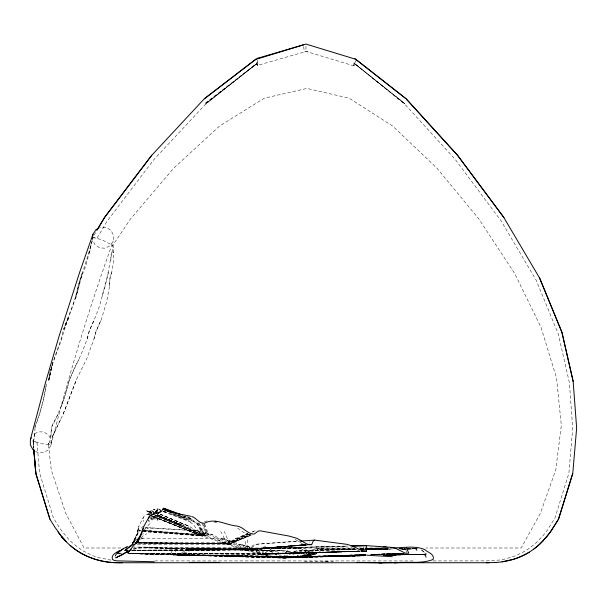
<?xml version="1.0" encoding="UTF-8"?>
<svg xmlns="http://www.w3.org/2000/svg" width="607" height="607" viewBox="0 0 607 607"><rect width="100%" height="100%" fill="white"/><g stroke="black" fill="none" stroke-linecap="round" stroke-linejoin="round"><path stroke-width="0.46" stroke-dasharray="3.04 2.28" d="M305.928 49.319L305.943 45.821M363.676 546.975L363.684 550.344M120.907 548.007L84.077 548.007L65.829 513.499L51.254 469.962L48.332 443.603L49.455 442.488L50.783 436.592L51.512 427.404C59.478 412.328 65.586 396.212 69.471 379.527L69.752 379.352C76.345 363.161 85.504 347.925 89.388 330.694C94.646 319.13 99.852 307.309 102.462 294.835C107.834 279.341 109.26 263.104 113.069 247.436L112.485 245.797L130.459 219.021L173.83 168.048L219.597 126.006L264.265 98.19L306.952 88.447L349.169 98.19L392.592 126.006L436.843 168.048L478.915 219.021L514.698 273.545L541.019 327.348L556.551 378.062L561.323 425.272L555.762 469.962L540.283 513.499L521.155 548.007L425.924 548.007M110.876 260.365L110.929 255.107L112.052 252.231M35.449 451.251L37.831 452.663L43.37 452.716L48.196 449.969L51.018 445.166L51.079 439.597L48.37 434.749L43.605 431.926L38.066 431.881L33.233 434.62M355.634 60.768L354.048 65.806L353.365 65.715L305.321 51.185L304.259 51.997L257.307 65.45L257.368 60.116L257.262 65.457L255.851 60.761M283.12 557.97L285.821 552.044L287.255 550.557M34.971 427.92L34.766 434.035L33.939 439.665L33.142 440.879A4.439 0.417 16.9 0 0 33.909 441.327L40.548 443.641L49.25 444.499L51.102 442.647L52.468 436.304L63.128 414.255L76.224 380.05L86.642 358.942L94.062 338.736L95.967 331.627L101.339 319.396L106.657 301.8L109.609 285.996L109.829 279.114L111.726 272.406L113.63 261.587L113.137 251.753L113.934 247.891L113.137 245.691L102.348 239.917L93.516 237.496M151.355 519.251L151.5 516.466M151.545 515.54L151.727 511.83M109.609 285.996L109.981 277.566L111.726 272.406M92.765 237.087L92.598 239.871L95.079 244.841L99.7 247.891L105.231 248.202L110.186 245.691L113.243 241.025L113.577 235.463L111.096 230.493L106.475 227.443L100.944 227.132L99.29 227.974M417.085 550.405L416.569 549.267L416.91 548.462M50.783 436.592L52.088 425.446L58.09 414.141M190.378 548.485C191.455 549.449 191.273 550.162 192.662 548.478M143.047 518.621L144.117 516.087L148.981 513.241L150.976 510.745L149.838 514.22M52.43 436.737L61.413 417.844M217.693 549.934L187.419 549.843L187.297 548.736L186.736 548.485L245.137 548.789L301.618 548.053L305.89 549.062A8.71 7.367 89.7 0 1 308.045 550.86L313.204 553.63L300.996 556.528L297.195 551.657L295.465 550.466M247.762 539.775L247.224 549.737M155.991 519.251L156.242 517.399M416.44 548.462L407.289 549.236M34.599 433.99L33.78 439.612L32.998 440.674L33.635 448.209M157.896 508.15L157.608 509.076M150.179 519.243L150.597 516.527M150.733 515.624L151.28 512.005M49.842 375.763L52.46 364.337L61.413 339.897C67.278 317.947 77.484 297.293 81.702 274.781L82.279 274.227C87.924 263.089 88.865 250.608 92.879 238.999L92.689 237.458L92.879 238.999M89.404 253.309L91.179 244.31M131.727 545.352L134.534 538.72L138.692 531.922L133.95 542.294L138.487 527.999L137.448 533.993L138.745 526.588L143.313 517.247M45.775 386.553C43.499 399.543 40.555 412.472 35.555 424.703M46.572 383.882L44.068 397.213L40.548 411.334L35.843 424.779M261.989 554.183L263.559 547.635L264.728 545.443M34.94 427.009L35.305 425.173M34.925 427.905L35.365 425.666M102.348 295.677L108.759 271.283M138.487 527.999L137.076 534.744L131.711 545.238M303.325 557.522L306.611 552.324L308.356 551.179M143.472 525.981C141.59 527.612 135.156 534.41 142.266 529.35M49.782 375.627L52.915 362.03M92.105 240.706C88.076 256.769 82.438 272.353 77.438 288.204L77.734 288.287C74.274 305.761 64.903 321.384 61.239 338.736L53.279 361.173M49.804 375.634L52.991 362.053L49.266 373.753M154.838 519.243L155.688 515.624M150.407 513.992L151.052 511.337M262.679 554.183L264.576 547.635L265.957 545.443M51.018 445.166C68.31 376.135 89.191 307.999 113.243 241.025M354.048 65.806L354.86 63.72M353.365 65.715L354.594 60.837M75.761 298.348L79.365 284.668L78.993 284.562L82.279 274.227M94.062 338.736L95.952 331.619L101.339 319.396M309.206 542.301L309.35 541.785M188.921 548.478L185.014 551.414L173.648 554.927L170.355 554.381L172.919 549.335M416.212 548.705C416.812 548.083 415.105 549.889 416.485 550.405M87.203 338.736L89.282 330.64L94.662 319.001M49.22 374.86L52.46 364.337M153.776 519.304L155.233 514.88M300.533 557.522L304.16 552.324L306.072 551.179M406.113 554.639L383.51 555.155L426.023 554.441L426.137 553.69L420.666 549.396L426.061 553.69L425.795 554.441L384.375 555.048M63.128 414.255L76.717 379.094M61.413 405.772L64.281 397.995L69.539 379.542L74.6 367.622L79.047 359.268M149.299 514.501L150.673 511.071M152.812 519.44L154.239 515.965M82.279 273.135L81.262 274.819L75.116 298.318M132.053 544.6L137.402 534.175M68.098 318L63.454 329.313M68.69 318.007L64.023 329.26M176.683 554.836L301.391 557.051L177.244 554.927L173.845 554.381L176.189 549.335M151.94 519.645L153.821 515.745M138.745 526.588L139.071 525.92M133.95 540.86L132.827 543.106L133.95 540.86L132.341 543.121M94.062 235.144L95.967 231.957M92.939 237.572L92.507 237.58L96.892 238.361L107.227 221.031L153.829 159.664L205.682 104.108L256.731 63.674L205.545 103.645L256.822 63.652L257.307 65.45M127.303 550.42L127.675 549.851M116.741 553.781L114.442 557.112L116.438 553.599M141.158 537.931L142.911 535.966L146.788 533.705M252.694 532.21L253.885 531.125L256.518 530.844M125.983 552.218L127.834 550.2M416.675 548.963L417.297 548.493L406.781 549.327M303.219 557.309L303.621 556.907M144.193 529.645L149.436 524.053L151.985 522.407M48.34 443.603L49.25 444.499L48.332 443.603L49.455 442.488M304.858 51.633L305.321 51.185M323.463 548.03L312.279 551.323L304.373 557.021L316.945 553.554L303.568 557.34L317.696 553.538L320.579 550.799A8.24 4.219 -89.8 0 1 321.498 549.327L324.404 547.901L354.397 549.024M137.372 538.568L132.887 543.075L136.15 540.518M300.457 557.309L300.89 556.907M287.748 550.557L286.481 552.044L284.129 557.97M134.86 541.581L132.925 543.166L133.335 542.385L135.224 542.392M132.622 543.06L136.226 540.109M204.407 521.959L206.092 521.064L208.505 520.912M205.644 103.994L256.776 63.659M205.378 103.069L256.594 63.712M300.996 556.528L301.542 557.044L312.802 553.554L300.715 557.34C306.914 552.825 313.88 547.605 322.105 547.984L354.321 549.092M191.258 549.676L188.686 551.414L177.244 554.927M365.657 555.739L282.71 558.015C288.204 555.86 292.263 549.912 299.001 550.951L354.617 549.001M303.485 557.545L283.795 558.015C289.311 555.83 293.447 549.912 300.222 550.951L354.109 549.016M140.209 539.122L143.988 538.143M137.387 544.707L239.833 544.297C243.893 543.584 243.862 549.502 247.208 550.01L245.805 549.927L305.389 544.616L246.222 549.896L253.809 545.048L256.594 544.16L299.175 540.996M226.715 543.857L247.208 533.599M227.314 543.819L248.013 533.765L244.773 533.09L236.214 527.233M142.448 534.236L143.548 533.705M250.236 534.069L237.087 539.016L230.683 543.561L250.737 535.048M247.944 533.515L234.431 539.016L228.012 543.561L247.99 534.319L228.816 543.098L249.636 534.099M319.138 548.174L317.537 549.327A8.24 4.424 -89.8 0 0 316.573 550.799L313.553 553.538L301.52 557.021L313.956 553.614M229.423 543.857L251.753 533.599M230 543.819L250.046 534.881M250.835 534.995L231.487 543.098L252.413 534.797M252.186 531.808L253.885 531.125M237.853 538.652L238.733 538.348M235.205 538.652L236.093 538.348M299.289 557.347L310.541 553.599M306.922 545.071L249.485 549.145L306.14 544.987L248.688 549.601L306.323 544.843L247.884 549.896L255.426 545.048L258.195 544.16L298.841 541.224M312.537 550.306L319.593 548.03M309.79 553.614L298.659 557.044L294.107 551.657L292.286 550.466M302.157 557.347L314.707 553.599M298.09 556.528L309.039 553.63L317.696 553.538M150.24 513.977L147.653 514.607L148.503 513.279L148.419 512.126L146.416 510.699M133.578 548.591L137.668 547.833L145.005 547.613L285.502 550.815L291.906 551.9L301.155 557.461M37.004 442.571L39.63 473.119L53.484 518.044L58.006 525.359L61.497 530.609L69.183 539.851L73.371 543.842L82.453 550.564L92.469 555.61L97.833 557.499L111.847 560.307M359.943 551.422L264.113 553.538L359.223 551.331L263.309 553.994L359.465 551.293L262.497 554.29L271.117 548.963L277.505 548.015M112.485 245.797L113.137 245.691M262.687 554.259L262.247 554.32L359.708 551.247M276.109 548.083L270.851 549.335L262.922 554.32L359.519 551.384M248.035 549.851L247.55 549.896L305.564 544.767M245.85 549.896L304.608 544.517M144.868 527.817L197.662 530.859L211.577 535.586L223.915 543.341L226.616 544.001C223.528 543.705 223.892 538.439 220.5 538.576M247.011 549.601L305.222 544.79L247.823 549.145L306.937 544.805M295.434 548.182L299.198 548.167L301.854 549.062A8.71 7.231 89.7 0 1 303.97 550.86L309.039 553.63M300.784 548.083L240.964 548.743M404.019 549.494L405.863 549.381M403.002 549.274L405.779 549.107M406.713 549.054L415.059 548.569M401.88 549.115L405.658 548.895M406.607 548.842L411.326 548.569M402.737 549.494L406.379 549.289M401.728 549.274L406.326 549.016M407.244 548.971L414.604 548.561M398.875 548.94L405.446 548.584M400.628 549.115L406.242 548.804M407.183 548.758L410.931 548.553M399.535 548.842L405.142 548.553M367.584 549.418L392.995 548.963M398.723 548.774L403.458 548.561M399.535 548.682L402.342 548.569M365.558 554.828L281.382 558.03M371.226 554.608L403.336 553.341M283.31 558.038L366.074 554.798M370.801 554.616L403.344 553.409L370.763 554.654M283.12 557.704L365.376 554.715M403.101 553.47L370.991 554.457L405.089 553.273M283.697 557.916L366.029 554.836M360.277 548.804L388.556 547.81M360.725 548.781L366.4 548.576M367.341 548.538L387.198 547.825M284.273 557.605L365.642 554.768M370.968 554.525L402.965 553.44M286.132 557.105L365.642 554.578M371.052 554.426L403.139 553.409M356.188 549.464L308.06 550.883L308.819 550.883M360.816 549.343L364.678 549.214M388.268 548.516L365.52 549.221L373.897 549.343M285.047 557.105L365.581 554.608M278.537 548.007L347.629 546.08M360.626 549.206L392.623 549.145M261.905 553.85L360.209 551.118M383.639 555.268L405.21 554.639M425.924 554.07L384.39 555.2M277.012 548.015L347.697 546.065M279.015 548.007L347.204 546.141M262.626 553.85L359.374 551.217M263.954 553.994L359.253 551.422M365.429 555.769L301.026 557.378L365.346 555.739M384.261 555.253L425.879 554.191L409.877 554.555M365.725 555.602L304.441 557.029L365.71 555.663M406.258 554.654L383.632 555.177L426.038 554.312L383.571 555.079M383.487 555.238L425.841 554.312M267.277 548.614L296.846 548.083M365.642 555.405L305.238 556.49L365.626 555.466M354.283 549.077L318.417 549.661L356.286 549.479M359.943 548.986L366.552 548.88M388.26 548.531L367.493 548.865L388.222 548.561M321.437 549.661L354.359 549.115M360.004 549.024L366.59 548.918M384.588 549.327L385.855 549.305L371.499 549.343M386.424 549.327L387.706 549.305L365.869 549.32M302.377 556.49L365.505 555.443M125.414 550.428L128.259 550.39M132.053 550.337L243.862 548.804L245.539 549.699L228.202 543.705L225.151 539.486L223.414 538.621L141.401 538.143L142.44 538.151M131.833 550.458L245.387 549.745L131.947 550.397L136.681 548.28L143.062 547.628L282.065 550.769L175.036 548.516M131.939 550.564L245.949 549.692L132.023 550.534M304.517 561.475L333.357 561.483M132.28 550.443L243.688 549.745L232.815 542.483L221.517 538.735M299.001 550.951L310.852 550.883L300.222 550.951M216.251 548.857L244.925 548.743M125.839 550.595L128.676 550.579M131.613 550.526L245.994 549.904M362.88 549.449L366.628 549.418M133.092 548.007L352.705 548.007M359.23 548.007L388.139 548.007M413.177 560.944L154.739 560.914M433.057 560.929L487.019 560.891L499.371 560.033L505.191 558.971L516.132 555.595L526.132 550.541L535.192 543.804L543.318 535.389L547.021 530.548L554.942 518.044L568.903 473.119L572.712 428.231L569.374 382.531L558.281 333.971L536.216 280.29L501.177 221.031L455.432 159.671L404.748 104.108L354.678 63.667L404.786 103.994M116.992 553.182L121.848 553.174M137.288 542.385L225.675 542.749L227.83 543.918L229.279 544.001L228.702 543.948M191.137 549.487L217.996 549.608M187.457 549.487L214.013 549.608M121.848 553.189L116.969 553.159L121.658 553.159M260.1 553.827L128.532 553.212L260.699 554.176L251.093 547.461L241.601 544.509M138.555 543.113L228.042 543.697L138.631 543.007M187.396 548.933L218.717 549.13M187.449 549.183L218.345 549.335M129.2 553.205L261.162 554.07L257.451 549.115L254.576 548.265L134.041 547.028M187.297 548.736L219.135 548.978M261.078 554.335L129.291 553.25L259.272 553.281L260.911 554.138L246.617 549.942M138.935 542.552L227.413 543.66L205.636 535.753L202.017 531.117M136.825 542.969L228.057 543.91L136.916 542.855M238.551 544.297L241.085 544.98L244.962 549.942L260.221 554.138L250.243 547.461L239.719 544.373M190.81 548.599L219.59 548.887M187.153 548.599L215.728 548.887M138.851 542.688L227.352 543.728M220.075 548.857L186.964 548.508L220.599 548.887M359.003 549.138L364.587 549.214M360.725 549.221L372.736 549.373M360.475 549.252L364.974 549.305M173.648 554.927L298.507 557.051L173.101 554.836L301.55 557.385L172.555 554.745L302.127 557.613L299.797 556.771L173.845 554.381M226.639 543.341L214.529 535.586L201.092 530.859L149.557 527.749L147.584 528.189L143.98 530.852L200.909 535.662L158.473 518.666M170.355 554.381L297.02 556.771L299.334 557.613L298.644 557.507M174.414 554.472L300.594 557.218M170.901 554.472L298.333 557.461M175.567 548.531L168.405 548.349L178.602 548.531M271.511 550.959L272.49 550.974M273.089 550.959L274.015 550.974L145.05 547.651L146.143 547.689M128.578 553.432L280.722 557.15L282.346 557.939M282.422 557.643L128.79 553.538L282.103 557.932M128.563 553.523L282.551 557.939M145.05 547.651L169.634 548.379M128.563 553.523L282.991 558.053L261.215 554.328L261.814 554.396M281.367 550.769L289.273 551.9L297.802 557.218M147.084 547.651L148.207 547.689M324.783 561.316L329.464 561.483M260.426 554.335L281.329 557.939L270.661 551.361L255.904 548.424M143.199 531.353L206.668 536.019L203.891 535.328L188.876 526.155L160.309 514.379M201.805 535.943L203.004 536.019L143.7 531.686M363.707 555.185L365.573 555.291M244.128 549.927L245.547 550.01L244.962 549.942M254.363 548.265L271.481 551.361L281.527 557.636L277.331 552.651L274.986 551.368M143.586 530.26L202.852 534.714L204.635 535.662L153.647 514.501M139.284 530.26L141.158 530.397M142.091 530.465L199.104 534.714L201.516 535.943M143.335 530.996L205.47 535.943M144.474 530.518L203.891 535.328L154.96 515.32M146.484 527.764L147.418 527.862M150.377 527.764L151.272 527.862M304.775 544.327L303.227 544.115M415.985 548.963L416.44 549.039M267.512 550.473L268.969 550.724M255.023 548.318L257.451 549.472L260.555 554.07M184.194 515.988L185.917 516.329M245.099 545.928L247.944 546.611M246.032 545.928L248.832 546.611M202.761 532.984L208.588 534.479M162.942 511.435L167.479 512.467M205.879 532.984L213.148 535.017M162.904 511.466L167.426 512.505M155.157 509.668L153.389 509.258L155.673 509.797L153.867 509.387L154.823 510.024M163.124 511.504L167.555 512.528M214.089 522.081L216.782 522.726M227.147 540.708L230.281 541.527M229.15 540.708L235.751 543.015L244.742 549.373M176.751 523.454L186.296 526.838L200.166 535.328L152.023 516.337M180.969 523.454L188.876 526.155M226.047 543.948L243.817 549.699L242.125 548.804M223.93 538.735L232.231 541.527M32.998 440.674L37.095 442.549M173.078 513.56L184.687 517.695M276.397 551.368L278.636 552.651L282.574 557.643M186.933 516.739L189.536 517.695M172.578 513.818L186.44 518.886M170.726 513.568L188.011 520.009L193.383 524.767L202.002 535.753L224.696 543.66L222.936 542.749M183.382 515.942L191.19 518.886M163.791 511.413L189.414 521.072M163.526 511.769L190.644 522.073M182.312 516.033L192.669 520.009L193.982 521.072L197.7 524.767L205.948 535.7M179.019 515.244L193.982 521.072M176.007 514.561L195.135 522.073M149.815 515.191L155.893 517.619M156.758 517.968L200.151 535.306M158.951 515.775L183.139 525.472M148.078 514.501L150.68 515.54M151.545 515.889L157.608 518.317M158.89 515.775L181.227 524.797L158.647 515.631M147.349 511.048L151.697 512.809M152 515.813L158.116 518.295M158.988 518.644L200.909 535.662M154.618 515.76L158.124 517.194M159.004 517.551L201.038 534.706M146.917 510.859L152.137 513.006M158.222 515.518L179.103 524.122M187.222 525.472L160.445 514.304M155.824 515.123L204.635 535.662M158.427 515.062L204.84 534.706M160.028 514.175L183.268 524.122M187.745 516.83L188.527 517.172M356.241 549.585L350.535 546.725M357.06 549.957L359.511 551.08M281.064 557.932L279.728 557.15M302.415 543.675L294.304 538.91M260.031 554.176L258.567 553.281M307.582 52.005L306.52 51.185M198.542 531.117L202.222 535.7M189.209 517.574L194.43 522.119L198.504 523.097L204.286 535.533M260.866 553.637L261.313 554.077M226.221 543.69L222.883 534.995L220.705 531.588M260.282 553.637L260.707 554.077M228.953 543.69L226.054 534.995L224.158 531.588M143.601 521.428L143.047 520.055M423.921 555.079L424.331 555.769M152.122 520.161L151.409 518.029M245.494 549.737L245.433 539.775M199.324 523.295L205.052 535.048M196.873 522.703L202.867 535.867M197.692 522.9L203.557 535.814M204.749 524.129L208.732 535.048M203.944 523.985L207.966 535.533M202.017 522.703L206.577 535.867M203.413 524.623L207.245 535.814M113.13 251.753L113.524 252.96M405.673 548.736L405.924 549.692M406.015 550.261L406.69 552.537M92.469 237.656L92.666 238.938M303.705 46.602L304.259 51.997M365.626 555.564L301.596 557.029L365.604 555.633M33.135 440.796L33.742 448.292L33.135 440.796M152.038 512.998L147.721 511.269L152.016 512.998M404.884 103.645L354.587 63.636L404.884 103.645"/><path stroke-width="0.91" d="M97.636 228.809L95.989 229.643L92.932 234.31L79.547 272.649L58.871 336.862L45.662 382.038L30.411 439.422L30.35 444.992L33.066 449.84L34.652 450.781M157.137 516.595L157.706 514.205L160.514 511.443L160.331 510.024L158.875 509.258M92.825 236.161L92.932 234.31M355.823 59.82L355.763 59.274L305.951 44.076L256.488 59.205M148.601 518.621L149.641 516.087L154.398 513.241L157.517 509.789M255.661 59.327L255.668 59.812M156.872 512.756L157.251 509.971M151.78 510.699L153.791 512.126L153.207 514.607L161.105 511.724L163.503 508.15L182.593 515.153M49.364 377.44L48.735 380.157L49.584 376.537M156.333 512.907L156.97 510.191M143.381 527.278L149.185 516.64M141.59 533.902L143.32 527.999L137.637 542.294L140.111 537.256M572.651 473.612L558.455 519.182L550.496 531.922L546.732 536.831L538.379 545.336L533.902 548.963M156.098 512.225L156.682 510.449M155.673 512.483L156.386 510.745M155.324 512.634L156.075 511.071M135.505 543.864L141.112 534.562L135.778 543.075L137.038 542.051M135.945 543.128L141.325 534.251M151.742 155.202L104.389 217.655L151.803 155.271L204.384 98.691L255.729 59.266M30.411 439.422L31.352 437.822M96.756 230.448L104.427 217.587M97.848 228.801L104.503 217.64M135.763 543.849L137.637 540.86L127.584 552.894L131.362 549.259M542.726 541.315L550.405 531.869L558.546 519.228L572.75 473.642L576.65 428.064L573.167 381.651L561.892 332.348L539.479 277.831L503.901 217.64L457.466 155.271L406.03 98.782L354.951 58.735M542.704 541.338C534.729 549.661 524.562 555.762 513.59 559.229M136.347 542.385L137.728 541.11M132.144 545.154L124.784 550.632L129.815 546.209L133.844 544.054M204.43 98.782L256.549 58.735M116.946 553.129L124.124 548.189L116.992 553.182M119.996 550.367C116.931 552.302 110.785 554.441 112.401 559.313L113.85 560.314L116.734 560.845L154.299 561.763M529.266 552.233C519.213 558.394 507.589 561.779 495.843 562.454M125.065 547.749L126.081 547.362M314.358 540.147L313.295 540.958L311.626 544.737L307.051 544.115L297.013 538.341L289.015 536.057L259.963 530.784L258.195 531.125L254.158 534.099C247.261 534.046 243.566 527.02 236.988 526.026C226.199 525.267 214.87 517.361 204.445 523.295C198.838 523.704 196.638 517.983 191.941 516.549M126.529 546.846L127.607 546.52M303.523 44.804L257.391 58.333L258.081 58.234M125.08 547.848L126.15 547.56M512.778 559.442L501.997 561.809M307.279 544.775L310.101 544.532M308.978 544.79L310.86 544.638M299.775 541.156L314.699 540.124M412.798 562.378L379.299 562.886M390.438 547.749C401.538 548.485 414.073 544.98 424.703 549.555C427.601 552.476 434.847 553.865 433.178 559.434C421.463 564.222 407.001 561.293 394.55 562.924M486.207 562.735L495.911 562.514M361.408 551.331L366.545 551.277L366.218 545.83M352.007 546.012L366.15 545.625L351.916 546.004M361.256 551.171L365.179 551.217M361.142 551.376L365.862 551.247M361.833 551.384L366.545 551.277M212.344 562.416L215.121 562.386M219.248 562.386L189.892 562.386M70.101 545.427C83.311 557.241 101.445 562.909 119.109 562.735L489.515 562.735M119.109 562.735L122.417 562.735M381.886 562.886L356.59 562.393M359.83 562.393L365.285 562.56M119.177 562.674C95.307 563.296 71.558 551.801 58.029 531.982M363.13 551.118L351.263 545.625L346.506 544.274L315.063 540.162M406.409 547.522L408.761 553.296L405.484 553.227L395.969 548.5L391.758 547.385L366.112 545.617M383.821 546.604L386.052 546.725M366.643 555.185L392.35 556.71M179.027 513.901L190.97 516.329M215.257 521.223L216.335 521.496M163.45 508.431L179.05 514.311M163.336 508.742L176.28 513.712M163.177 509.076L171.978 512.505M162.964 509.448L170.787 512.52M355.763 59.274L406.075 98.691L457.534 155.202L504.015 217.655M54.478 526.664L61.891 536.831L65.935 541.323M65.822 541.353L61.831 536.907M61.891 536.831L65.913 541.3M54.569 526.61L49.88 519.228L35.881 473.612L33.901 450.166M149.132 521.428L148.601 520.055M425.34 555.079L426.091 557.203M157.812 520.161L157.137 518.029M539.585 277.847L561.991 332.333L573.266 381.651M49.971 519.182L35.874 473.612L33.916 450.174M33.711 449.15L35.783 473.642M127.584 551.467L122.606 554.608L115.709 557.894L127.584 551.467"/></g></svg>
